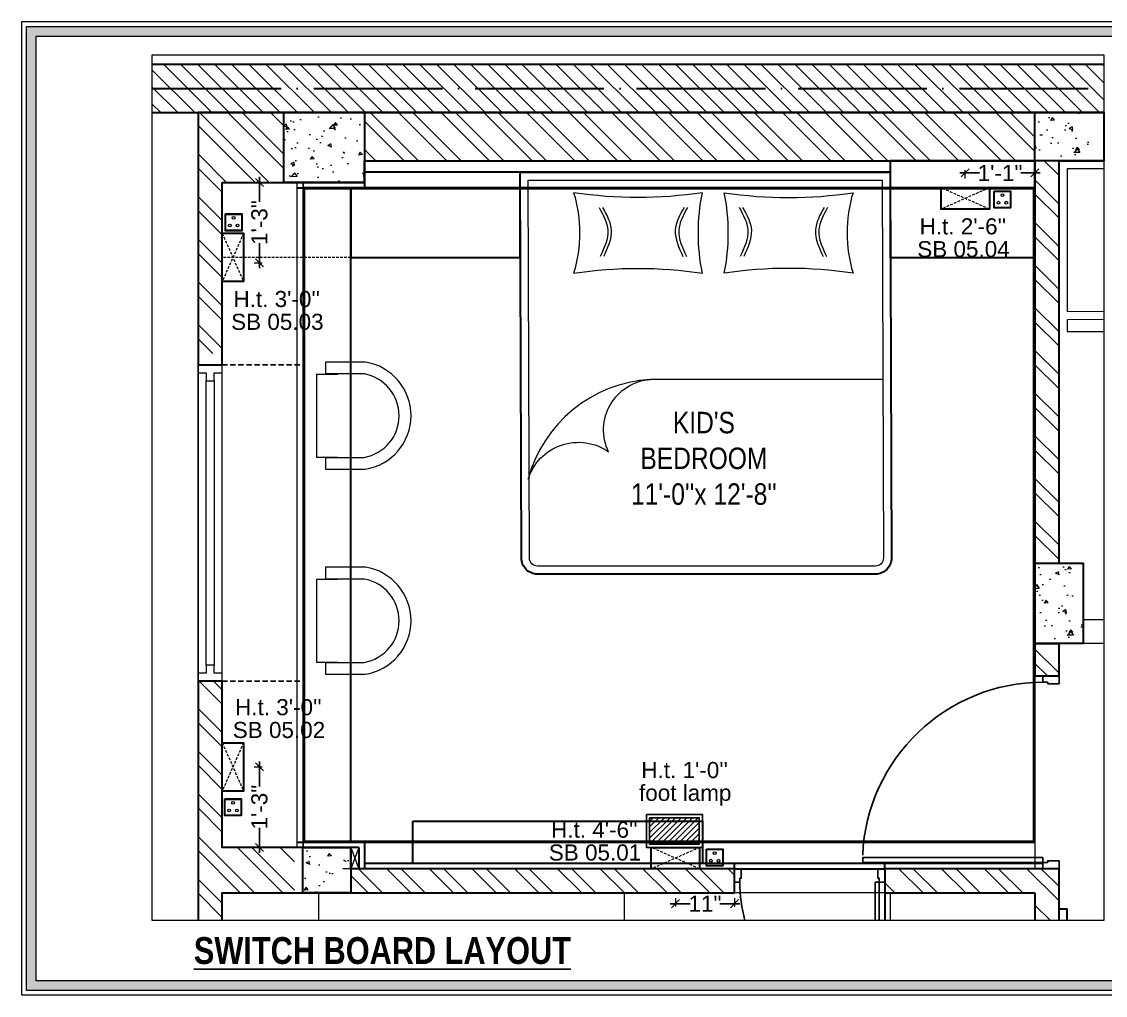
# Model space of a CAD drawing. Header units: millimetres. Extents: x 56222 to 3066687, y -650199 to -121287.
# Drawn here: x 134944.6 to 135146.6, y -183257.4 to -183075.8 of the extents above; entities that cross this region are included whole.
import ezdxf

# ---------------------------------------------------------------- set-up
doc = ezdxf.new("R2010")
doc.units = ezdxf.units.MM
doc.header["$MEASUREMENT"] = 0
doc.header["$PDMODE"] = 35
for name, pattern in [('00 . GROUND FLOOR$0$DASHED', [0.75, 0.5, -0.25]), ('ACAD_ISO02W100', [15, 12, -3]), ('ACAD_ISO04W100', [30, 24, -3, 0, -3]), ('DASHED', [0.75, 0.5, -0.25]), ('DASHED2', [0.375, 0.25, -0.125]), ('DASHEDX2', [1.5, 1, -0.5])]:
    doc.linetypes.add(name, pattern=pattern)
doc.layers.get('Defpoints').update_dxf_attribs({"color": 220})
for name, color, linetype in [('09ELECTRICAL', 5, 'Continuous'), ('AR DOOR', 40, 'Continuous'), ('AR ELE-5', 134, 'Continuous'), ('AR HATCH-7', 7, 'Continuous')]:
    doc.layers.add(name, color=color, linetype=linetype)
for name, color, linetype, lineweight in [('COLUMN', 1, 'Continuous', 30), ('dim05', 1, 'Continuous', 13), ('Dimension', 10, 'DASHEDX2', 20), ('el', 7, 'Continuous', 20), ('ELEC-wires', 1, 'DASHED2', 13), ('Electrical', 84, 'Continuous', 30), ('ELEVATION', 250, 'Continuous', 9), ('FIRST FLOOR', 7, 'Continuous', 9), ('FIRST FLOOR ( DW_RAIL )', 7, 'Continuous', 9), ('FIRST FLOOR ( TEXT )', 7, 'Continuous', 9), ('FIRST FLOOR_( PLine )_', 251, 'Continuous', 30), ('FURNITURE', 32, 'Continuous', 9), ('FURNITURE-1', 252, 'Continuous', 13), ('GF FALSE CEILING', 6, 'Continuous', 35), ('GROUND FLOOR', 7, 'Continuous', 9), ('GROUND FLOOR  ( HATCH )', 251, 'Continuous', 9), ('hatch-rcc', 251, 'Continuous', 9), ('Labelling', 1, 'Continuous', 25), ('wall', 7, 'Continuous', 30), ('X_PLOT', 1, 'Continuous', 9), ('XX~SLAB ( BEAM )~ ( DIM )', 7, 'Continuous', 9)]:
    doc.layers.add(name, color=color, linetype=linetype, lineweight=lineweight)
doc.layers.add('XX~SLAB ( PLINE )', color=251, linetype='Continuous', plot=False)
doc.styles.add('Arial', font='arial.ttf')
doc.styles.add('KATHA', font='swissc.ttf')
doc.styles.add('style4', font='ARIALN.TTF')
doc.dimstyles.new('Archana', dxfattribs={"dimtxt": 3, "dimasz": 1.5, "dimexe": 0.5, "dimexo": 0.5, "dimgap": 0, "dimtad": 0, "dimzin": 0, "dimdsep": 46, "dimlunit": 4, "dimtxsty": 'Arial', "dimblk": 'OBLIQUE', "dimcen": 0, "dimdle": 1, "dimclrd": 1, "dimclre": 1, "dimclrt": 5, "dimadec": 0, "dimazin": 0, "dimtfac": 1, "dimtofl": 0, "dimtmove": 1, "dimatfit": 3, "dimfxl": 1, "dimfxlon": 1, "dimtolj": 1, "dimtzin": 0, "dimlwd": 25, "dimlwe": -1, "dimarcsym": 0})
pattern_1 = [(185, (-48101.7267, -316380.5967), (-4.62807079, 5.51551999), [0.75, -8.25]), (130, (-48101.727, -316380.597), (-4.3376815, -6.29992167), [0.6, -6.6]), (235.4514445, (-48102.112, -316380.137), (-8.96575221, -0.78440164), [0.63740192, -7.01142112]), (181.1842, (-48103.141, -316382.011), (-6.37613776, 8.71693388), [1.125, -12.375]), (231.6356355, (-48103.672, -316381.285), (-13.4971167, -0.2790007), [0.9561034, -10.5171376]), (126.184164, (-48103.141, -316382.011), (-13.4971167, -0.2790007), [0.9, -9.9]), (156, (-48103.4944, -316380.95), (-1.37382476, 7.06771572), [0.75, -8.25]), (101, (-48103.4944, -316380.95), (-6.84808435, -3.40708593), [0.6, -6.6]), (206.4514447, (-48103.609, -316380.361), (-8.22190906, 3.66062975), [0.6374019, -7.01142112]), (172.5, (-48101.7267, -316380.5967), (-2.439898176, -2.267931853), [0, -6.52, 0, -6.7, 0, -6.625]), (142.5, (-48101.7267, -316380.5967), (-4.6490945, -0.92872942), [0, -3.82, 0, -6.37, 0, -2.525]), (102.5, (-48100.1498, -316382.1736), (-3.615207618, 3.934181673), [0, -2.5, 0, -7.8, 0, -10.35]), (92.5, (-48099.4427, -316382.8807), (-4.83159807, 3.41589983), [0, -3.25, 0, -5.18, 0, -7.35])]
pattern_2 = [(135, (-48103.981, -317320.819), (-3.97747564, -3.97747564), []), (135, (-48103.981, -317318.167), (-3.97747564, -3.97747564), [])]

# ---------------------------------------------------------------- blocks, each defined once
blk = doc.blocks.new('*U19')
for points in [[(-1160, 0), (-1120, 0), (-1120, 30), (-1110, 30), (-1110, 100), (-1160, 100)], [(40, 0), (0, 0), (0, 30), (-10, 30), (-10, 100), (40, 100)], [(0, 0), (0, -1120), (-30, -1120), (-30, 0)]]:
    blk.add_lwpolyline(points, close=True)
at = {"layer": 'AR ELE-5', "linetype": 'ByBlock', "ltscale": 15}
blk.add_arc((1.6, 0.7), 1121.6, 180.03474, 267.62699, dxfattribs=at)
blk = doc.blocks.new('KIDS')
at = {"layer": 'FURNITURE', "color": 9, "lineweight": 5, "true_color": 0xc7c8ca}
for p, q in [((134669.9, -183424.79), (134669.9, -183300.79)), ((134682.4, -183301.79), (134807.4, -183301.79)), ((134679.9, -183424.79), (134681.4, -183428.79)), ((134681.4, -183424.79), (134679.9, -183428.79)), ((134682.4, -183423.79), (134807.4, -183423.79))]:
    blk.add_line(p, q, dxfattribs=at)
at = {"layer": 'FURNITURE', "color": 9, "lineweight": 30, "true_color": 0xc7c8ca}
for p, q in [((134669.9, -183301.79), (134682.4, -183301.79)), ((134679.9, -183423.79), (134679.9, -183301.79)), ((134682.4, -183300.79), (134682.4, -183301.79)), ((134691.41, -183427.92), (134691.41, -183419.92)), ((134691.41, -183419.92), (134745.41, -183419.92)), ((134745.41, -183419.92), (134745.41, -183427.79)), ((134669.9, -183423.79), (134682.4, -183423.79)), ((134681.4, -183424.79), (134679.9, -183424.79)), ((134681.4, -183424.79), (134681.4, -183428.79)), ((134682.4, -183423.79), (134682.4, -183428.79)), ((134808.9, -183427.79), (134682.4, -183427.79)), ((134751.4, -183428.79), (134751.4, -183427.79)), ((134751.4, -183428.79), (134779.4, -183428.79))]:
    blk.add_line(p, q, dxfattribs=at)
at = {"layer": 'FURNITURE', "color": 9, "linetype": '00 . GROUND FLOOR$0$DASHED', "lineweight": 5, "true_color": 0xc7c8ca}
blk.add_line((134679.9, -183314.79), (134655.9, -183314.79), dxfattribs=at)
at = {"layer": 'FURNITURE', "color": 9, "true_color": 0xc7c8ca}
for p, q in [((134673.48, -183336.52, -0.04), (134677.38, -183336.52, -0.04)), ((134673.48, -183336.52, -0.04), (134673.48, -183352.07, -0.04)), ((134673.48, -183374.76, -0.04), (134677.38, -183374.76, -0.04)), ((134673.48, -183374.76, -0.04), (134673.48, -183390.31, -0.04))]:
    blk.add_line(p, q, dxfattribs=at)
at = {"layer": 'FURNITURE'}
blk.add_line((134677.38, -183352.07, -0.04), (134673.48, -183352.07, -0.04), dxfattribs=at)
at = {"layer": 'FURNITURE', "color": 9, "lineweight": 30, "true_color": 0xc7c8ca}
for points in [[(134682.4, -183296.79), (134780.43, -183296.79), (134780.43, -183298.89), (134682.4, -183298.89)], [(134780.43, -183296.79), (134780.43, -183314.79), (134807.4, -183314.79), (134807.4, -183296.79)]]:
    blk.add_lwpolyline(points, close=True, dxfattribs=at)
blk.add_lwpolyline([(134679.9, -183301.79), (134679.9, -183314.79), (134711.43, -183314.79), (134711.43, -183298.89), (134682.4, -183298.89)], dxfattribs=at)
blk.add_lwpolyline([(134777.68, -183373.83), (134714.68, -183373.83, -0.414214), (134711.68, -183370.83), (134711.43, -183298.89), (134780.43, -183298.89), (134780.68, -183370.83, -0.414214)], format="xyb", close=True, dxfattribs=at)
at = {"layer": 'FURNITURE', "color": 9, "true_color": 0xc7c8ca}
for points in [[(134777.68, -183372.33), (134714.68, -183372.33, -0.414214), (134713.18, -183370.83), (134712.93, -183300.39), (134778.93, -183300.39), (134779.18, -183370.83, -0.414214)], [(134727.94, -183351.04, -0.527965), (134735.73, -183337.52, 0.323475), (134712.93, -183356.16, -0.508743), (134727.94, -183351.04)]]:
    blk.add_lwpolyline(points, format="xyb", close=True, dxfattribs=at)
at = {"layer": 'FURNITURE', "color": 9, "linetype": 'DASHEDX2', "lineweight": 25, "true_color": 0xc7c8ca}
for points in [[(134655.9, -183334.79), (134671.01, -183334.79), (134671.01, -183300.79), (134655.9, -183300.79)], [(134655.9, -183393.79), (134671.01, -183393.79), (134671.01, -183424.79), (134655.9, -183424.79)]]:
    blk.add_lwpolyline(points, close=True, dxfattribs=at)
at = {"layer": 'FURNITURE', "color": 9, "true_color": 0xc7c8ca, "elevation": -0.01}
for points in [[(134745.42, -183317.71, -0.100586), (134745.42, -183302.71, -0.075726), (134721.42, -183302.71, -0.148967), (134721.42, -183317.71, -0.074116)], [(134749.5, -183317.71, 0.100586), (134749.5, -183302.71, 0.075726), (134773.5, -183302.71, 0.148967), (134773.5, -183317.71, 0.074116)]]:
    blk.add_lwpolyline(points, format="xyb", close=True, dxfattribs=at)
at = {"layer": 'FURNITURE', "color": 9, "true_color": 0xc7c8ca, "elevation": -0.04, "flags": 128}
for points in [[(134675.16, -183352.07), (134675.16, -183354.29), (134682.54, -183354.29, 0.853613), (134682.59, -183334.29), (134675.16, -183334.29), (134675.16, -183336.51)], [(134677.38, -183352.07), (134675.16, -183352.07), (134682.36, -183352.07, 0.835758), (134682.4, -183336.51), (134677.38, -183336.51), (134675.16, -183336.51)], [(134675.16, -183390.3), (134675.16, -183392.52), (134682.54, -183392.52, 0.853613), (134682.59, -183372.52), (134675.16, -183372.52), (134675.16, -183374.75)], [(134677.38, -183390.3), (134675.16, -183390.3), (134682.36, -183390.3, 0.835758), (134682.4, -183374.75), (134677.38, -183374.75), (134675.16, -183374.75)]]:
    blk.add_lwpolyline(points, format="xyb", dxfattribs=at)
at = {"layer": 'FURNITURE', "color": 9, "true_color": 0xc7c8ca}
for points in [[(134726.16, -183305.45, -0.01), (134726.93, -183306.86, -0.01), (134728.56, -183309.86, -0.01), (134727.12, -183312.98, -0.01), (134726.36, -183314.62, -0.01)], [(134726.8, -183305.45, -0.01), (134727.58, -183306.86, -0.01), (134729.21, -183309.86, -0.01), (134727.77, -183312.98, -0.01), (134727.01, -183314.62, -0.01)], [(134742, -183305.45, -0.01), (134741.22, -183306.86, -0.01), (134739.59, -183309.86, -0.01), (134741.03, -183312.98, -0.01), (134741.79, -183314.62, -0.01)], [(134742.64, -183305.45, -0.01), (134741.87, -183306.86, -0.01), (134740.24, -183309.86, -0.01), (134741.68, -183312.98, -0.01), (134742.44, -183314.62, -0.01)], [(134752.28, -183305.45, -0.01), (134753.05, -183306.86, -0.01), (134754.68, -183309.86, -0.01), (134753.24, -183312.98, -0.01), (134752.48, -183314.62, -0.01)], [(134752.92, -183305.45, -0.01), (134753.69, -183306.86, -0.01), (134755.32, -183309.86, -0.01), (134753.88, -183312.98, -0.01), (134753.13, -183314.62, -0.01)], [(134768.11, -183305.45, -0.01), (134767.34, -183306.86, -0.01), (134765.71, -183309.86, -0.01), (134767.15, -183312.98, -0.01), (134767.91, -183314.62, -0.01)], [(134768.76, -183305.45, -0.01), (134767.99, -183306.86, -0.01), (134766.35, -183309.86, -0.01), (134767.8, -183312.98, -0.01), (134768.55, -183314.62, -0.01)]]:
    blk.add_open_spline(points, degree=3, knots=[0, 0, 0, 0, 4.577917, 9.671137, 9.671137, 9.671137, 9.671137], dxfattribs=at)
blk = doc.blocks.new('6616')
at = {"color": 242, "linetype": 'DASHED', "true_color": 0xcd2027}
for p, q in [((386784.79, -36915.77), (386775.78, -36911.78)), ((386784.79, -36911.78), (386775.78, -36915.77))]:
    blk.add_line(p, q, dxfattribs=at)
at = {"layer": 'ELEC-wires', "color": 5, "linetype": 'ByBlock', "lineweight": 30, "ltscale": 4}
blk.add_lwpolyline([(386775.78, -36911.78), (386784.79, -36911.78), (386784.79, -36915.77), (386775.78, -36915.77)], close=True, dxfattribs=at)
blk = doc.blocks.new('_Oblique')
at = {"layer": 'wall', "color": 0, "lineweight": -2}
blk.add_line((-0.5, -0.5), (0.5, 0.5), dxfattribs=at)
blk = doc.blocks.new('*D439')
at = {"layer": 'Defpoints', "color": 0, "lineweight": 30, "transparency": 16777216}
for p in [(134983.99, -183214.81), (134981.99, -183229.81), (134988.93, -183229.81)]:
    blk.add_point(p, dxfattribs=at)
at = {"layer": 'dim05', "color": 1, "transparency": 16777216}
for p, q in [((134987.93, -183214.81), (134989.43, -183214.81)), ((134987.93, -183229.81), (134989.43, -183229.81))]:
    blk.add_line(p, q, dxfattribs=at)
at = {"layer": 'dim05', "color": 1, "lineweight": 25, "transparency": 16777216}
for p, q in [((134988.93, -183213.81), (134988.93, -183218.47)), ((134988.93, -183230.81), (134988.93, -183226.16))]:
    blk.add_line(p, q, dxfattribs=at)
at = {"layer": 'dim05', "color": 1, "lineweight": 25, "transparency": 16777216, "xscale": 1.5, "yscale": 1.5, "zscale": 1.5}
for p, rotation in [((134988.93, -183214.81), 90), ((134988.93, -183229.81), 270)]:
    blk.add_blockref('_Oblique', p, dxfattribs=dict(at, rotation=rotation))
at = {"layer": 'dim05', "color": 5, "lineweight": 30, "transparency": 16777216, "insert": (134988.93, -183222.31), "char_height": 3, "attachment_point": 5, "rotation": 90, "style": 'Arial'}
blk.add_mtext('\\A1;1\'-3"', dxfattribs=at)
blk = doc.blocks.new('*D440')
at = {"layer": 'Defpoints', "color": 0, "lineweight": 30, "transparency": 16777216}
for p in [(134981.99, -183105.81), (134988.93, -183105.81), (134981.99, -183120.81)]:
    blk.add_point(p, dxfattribs=at)
at = {"layer": 'dim05', "color": 1, "transparency": 16777216}
for p, q in [((134987.93, -183105.81), (134989.43, -183105.81)), ((134987.93, -183120.81), (134989.43, -183120.81))]:
    blk.add_line(p, q, dxfattribs=at)
at = {"layer": 'dim05', "color": 1, "lineweight": 25, "transparency": 16777216}
for p, q in [((134988.93, -183104.81), (134988.93, -183109.47)), ((134988.93, -183121.81), (134988.93, -183117.16))]:
    blk.add_line(p, q, dxfattribs=at)
at = {"layer": 'dim05', "color": 1, "lineweight": 25, "transparency": 16777216, "xscale": 1.5, "yscale": 1.5, "zscale": 1.5}
for p, rotation in [((134988.93, -183105.81), 90), ((134988.93, -183120.81), 270)]:
    blk.add_blockref('_Oblique', p, dxfattribs=dict(at, rotation=rotation))
at = {"layer": 'dim05', "color": 5, "lineweight": 30, "transparency": 16777216, "insert": (134988.93, -183113.31), "char_height": 3, "attachment_point": 5, "rotation": 90, "style": 'Arial'}
blk.add_mtext('\\A1;1\'-3"', dxfattribs=at)
blk = doc.blocks.new('FLOOR LT.')
at = {"layer": '09ELECTRICAL'}
h = blk.add_hatch(dxfattribs=at)
h.set_pattern_fill('ANSI31', color=256, scale=6.05916, angle=180, style=0)
h.set_pattern_definition([(225, (8190.6031, -14293.93296), (0.535559115, -0.535559115), [])])
h.paths.add_polyline_path([(0.56, -5.52), (-8.83, -5.52), (-8.83, -0.49), (0.56, -0.49)])
for points in [[(1.17, -6.13), (-9.43, -6.13), (-9.43, 0.12), (1.17, 0.12)], [(0.56, -5.52), (-8.83, -5.52), (-8.83, -0.49), (0.56, -0.49)]]:
    blk.add_lwpolyline(points, close=True, dxfattribs=at)
blk = doc.blocks.new('*D444')
at = {"layer": 'Defpoints', "color": 0, "lineweight": 30, "transparency": 16777216}
for p in [(135066.49, -183233.81), (135077.49, -183233.81), (135077.49, -183240.31)]:
    blk.add_point(p, dxfattribs=at)
at = {"layer": 'dim05', "color": 1, "transparency": 16777216}
for p, q in [((135066.49, -183239.31), (135066.49, -183240.81)), ((135077.49, -183239.31), (135077.49, -183240.81))]:
    blk.add_line(p, q, dxfattribs=at)
at = {"layer": 'dim05', "color": 1, "lineweight": 25, "transparency": 16777216}
for p, q in [((135065.49, -183240.31), (135069.24, -183240.31)), ((135078.49, -183240.31), (135074.74, -183240.31))]:
    blk.add_line(p, q, dxfattribs=at)
at = {"layer": 'dim05', "color": 1, "lineweight": 25, "transparency": 16777216, "xscale": 1.5, "yscale": 1.5, "zscale": 1.5, "rotation": 180}
blk.add_blockref('_Oblique', (135066.49, -183240.31), dxfattribs=at)
at = {"layer": 'dim05', "color": 1, "lineweight": 25, "transparency": 16777216, "xscale": 1.5, "yscale": 1.5, "zscale": 1.5}
blk.add_blockref('_Oblique', (135077.49, -183240.31), dxfattribs=at)
at = {"layer": 'dim05', "color": 5, "lineweight": 30, "transparency": 16777216, "insert": (135071.99, -183240.31), "char_height": 3, "attachment_point": 5, "style": 'Arial'}
blk.add_mtext('\\A1;11"', dxfattribs=at)
blk = doc.blocks.new('*D448')
at = {"layer": 'Defpoints', "color": 0, "lineweight": 30, "transparency": 16777216}
for p in [(135133.49, -183104.06), (135120.51, -183106.81), (135133.49, -183106.81)]:
    blk.add_point(p, dxfattribs=at)
at = {"layer": 'dim05', "color": 1, "lineweight": 25, "transparency": 16777216}
for p, q in [((135119.51, -183104.06), (135123.16, -183104.06)), ((135134.49, -183104.06), (135130.85, -183104.06))]:
    blk.add_line(p, q, dxfattribs=at)
at = {"layer": 'dim05', "color": 1, "transparency": 16777216}
for p, q in [((135120.51, -183105.06), (135120.51, -183103.56)), ((135133.49, -183105.06), (135133.49, -183103.56))]:
    blk.add_line(p, q, dxfattribs=at)
at = {"layer": 'dim05', "color": 1, "lineweight": 25, "transparency": 16777216, "xscale": 1.5, "yscale": 1.5, "zscale": 1.5, "rotation": 180}
blk.add_blockref('_Oblique', (135120.51, -183104.06), dxfattribs=at)
at = {"layer": 'dim05', "color": 1, "lineweight": 25, "transparency": 16777216, "xscale": 1.5, "yscale": 1.5, "zscale": 1.5}
blk.add_blockref('_Oblique', (135133.49, -183104.06), dxfattribs=at)
at = {"layer": 'dim05', "color": 5, "lineweight": 30, "transparency": 16777216, "insert": (135127, -183104.06), "char_height": 3, "attachment_point": 5, "style": 'Arial'}
blk.add_mtext('\\A1;1\'-1"', dxfattribs=at)
blk = doc.blocks.new('erfer')
at = {"layer": 'hatch-rcc', "lineweight": 30}
blk.add_lwpolyline([(1905.9, -1304.21), (1908.38, -1304.21), (1908.38, -1306.73), (1905.9, -1306.73)], close=True, dxfattribs=at)
at = {"layer": 'hatch-rcc'}
blk.add_lwpolyline([(1905.96, -1304.28), (1908.31, -1304.28), (1908.31, -1306.66), (1905.96, -1306.66)], close=True, dxfattribs=at)
for centre in [(1906.56, -1305.95), (1907.14, -1304.81), (1907.72, -1305.95)]:
    blk.add_circle(centre, 0.211, dxfattribs=at)

msp = doc.modelspace()

# ---------------------------------------------------------------- hatches: boundary and pattern name
at = {"layer": 'AR HATCH-7', "lineweight": 15, "true_color": 0x939598}
h = msp.add_hatch(dxfattribs=at)
h.set_pattern_fill('ANSI32', color=252, scale=15, angle=90)
h.set_pattern_definition(pattern_2)
h.paths.add_polyline_path([(134977.493, -183198.814), (134977.493, -183243.473), (134981.993, -183243.473), (134981.993, -183238.232), (134995.493, -183238.232), (134995.493, -183229.814), (134981.993, -183229.814), (134981.993, -183202.232), (134981.993, -183198.814)])
h.paths.add_polyline_path([(134977.493, -183092.732), (134977.493, -183137.732), (134981.993, -183137.732), (134981.993, -183105.814), (134993.493, -183105.814), (134993.493, -183092.732)])
h.paths.add_polyline_path([(135133.493, -183191.732), (135133.493, -183197.732), (135137.993, -183197.732), (135137.993, -183191.732)])
h.paths.add_polyline_path([(135133.493, -183101.732), (135133.493, -183116.732), (135133.493, -183176.732), (135137.993, -183176.732), (135137.993, -183101.732)])
h.paths.add_polyline_path([(135066.01, -183222.307), (135066.01, -183192.491)])
h = msp.add_hatch(dxfattribs=at)
h.set_pattern_fill('AR-CONC', color=252, angle=135)
h.set_pattern_definition(pattern_1)
h.paths.add_polyline_path([(134993.493, -183092.814), (134993.493, -183105.814), (135008.493, -183105.814), (135008.493, -183092.814)])
h.paths.add_polyline_path([(134996.993, -183229.814), (134996.993, -183238.232), (135005.993, -183238.232), (135005.993, -183229.814)])
h.paths.add_polyline_path([(135066.01, -183222.307), (135066.01, -183222.288)])
h = msp.add_hatch(dxfattribs=at)
h.set_pattern_fill('ANSI32', color=252, scale=15, angle=90)
h.set_pattern_definition(pattern_2)
h.paths.add_polyline_path([(135008.493, -183092.732), (135008.493, -183101.732), (135133.493, -183101.732), (135133.493, -183092.732)])
h = msp.add_hatch(dxfattribs=at)
h.set_pattern_fill('AR-CONC', color=252, angle=135)
h.set_pattern_definition([(185, (-48100.5267, -316290.5967), (-4.62807079, 5.51551999), [0.75, -8.25]), (130, (-48100.527, -316290.597), (-4.3376815, -6.29992167), [0.6, -6.6]), (235.4514445, (-48100.912, -316290.137), (-8.96575221, -0.78440164), [0.63740192, -7.01142112]), (181.1842, (-48101.941, -316292.011), (-6.37613776, 8.71693388), [1.125, -12.375]), (231.6356355, (-48102.472, -316291.285), (-13.4971167, -0.2790007), [0.9561034, -10.5171376]), (126.184164, (-48101.941, -316292.011), (-13.4971167, -0.2790007), [0.9, -9.9]), (156, (-48102.2944, -316290.95), (-1.37382476, 7.06771572), [0.75, -8.25]), (101, (-48102.2944, -316290.95), (-6.84808435, -3.40708593), [0.6, -6.6]), (206.4514447, (-48102.409, -316290.361), (-8.22190906, 3.66062975), [0.6374019, -7.01142112]), (172.5, (-48100.5267, -316290.5967), (-2.439898176, -2.267931853), [0, -6.52, 0, -6.7, 0, -6.625]), (142.5, (-48100.5267, -316290.5967), (-4.6490945, -0.92872942), [0, -3.82, 0, -6.37, 0, -2.525]), (102.5, (-48098.9498, -316292.1736), (-3.615207618, 3.934181673), [0, -2.5, 0, -7.8, 0, -10.35]), (92.5, (-48098.2427, -316292.8807), (-4.83159807, 3.41589983), [0, -3.25, 0, -5.18, 0, -7.35])])
h.paths.add_polyline_path([(135133.493, -183092.731), (135133.493, -183101.732), (135143.693, -183101.732), (135143.693, -183092.731)])
h = msp.add_hatch(dxfattribs=at)
h.set_pattern_fill('AR-CONC', color=252, angle=135)
h.set_pattern_definition(pattern_1)
h.paths.add_polyline_path([(135133.493, -183176.732), (135133.493, -183191.732), (135142.493, -183191.732), (135142.493, -183176.732)])
h = msp.add_hatch(dxfattribs=at)
h.set_pattern_fill('ANSI32', color=252, scale=15, angle=90)
h.set_pattern_definition(pattern_2)
h.paths.add_polyline_path([(135005.993, -183233.732), (135005.993, -183238.232), (135077.493, -183238.232), (135077.493, -183233.732)])
h = msp.add_hatch(dxfattribs=at)
h.set_pattern_fill('ANSI32', color=252, scale=15, angle=90)
h.set_pattern_definition(pattern_2)
h.paths.add_polyline_path([(135105.493, -183233.814), (135105.493, -183236.314), (135105.493, -183238.314), (135133.493, -183238.314), (135133.493, -183243.473), (135137.993, -183243.473), (135137.993, -183233.732), (135134.993, -183233.732)])
at = {"layer": 'Dimension', "linetype": 'Continuous', "true_color": 0xd39e00}
h = msp.add_hatch(color=42, dxfattribs=at)
h.paths.add_polyline_path([(134945.503, -183076.744), (134945.503, -183256.504), (135200.889, -183256.504), (135200.889, -183076.744)])
h.paths.add_polyline_path([(134947.295, -183078.536), (135199.097, -183078.536), (135199.097, -183254.711), (134947.295, -183254.711)], flags=16)
at = {"layer": 'GROUND FLOOR  ( HATCH )'}
h = msp.add_hatch(dxfattribs=at)
h.set_pattern_fill('ANSI31', color=6, scale=18, angle=90, style=0)
h.set_pattern_definition([(135, (-27325.1817, -299624.5003), (-1.590990258, -1.590990258), [])])
h.paths.add_polyline_path([(134968.956, -183083.814), (134968.956, -183092.814), (135146.344, -183092.814), (135146.344, -183083.814)])

# ---------------------------------------------------------------- linework, layer by layer
for points in [[(135077.493, -183236.314), (135078.493, -183236.314), (135078.493, -183235.564), (135078.743, -183235.564), (135078.743, -183233.814), (135077.493, -183233.814)], [(135105.493, -183236.314), (135104.493, -183236.314), (135104.493, -183235.564), (135104.243, -183235.564), (135104.243, -183233.814), (135105.493, -183233.814)]]:
    msp.add_lwpolyline(points, close=True)
msp.add_lwpolyline([(135103.743, -183243.473), (135103.743, -183236.314), (135104.493, -183236.314), (135104.493, -183243.473)])
at = {"layer": 'AR ELE-5', "linetype": 'ByBlock', "ltscale": 15}
msp.add_arc((135106.534, -183236.297), 28.041, 180.03474, 194.82719, dxfattribs=at)
at = {"layer": 'COLUMN'}
for points in [[(134993.493, -183105.814), (134993.493, -183092.814), (135008.493, -183092.814), (135008.493, -183105.814)], [(135133.493, -183101.814), (135133.493, -183092.814), (135146.344, -183092.814), (135146.344, -183101.814)], [(135133.493, -183176.814), (135142.493, -183176.814), (135142.493, -183191.814), (135133.493, -183191.814)], [(134996.993, -183238.314), (134996.993, -183229.814), (135005.993, -183229.814), (135005.993, -183238.314)]]:
    msp.add_lwpolyline(points, close=True, dxfattribs=at)
at = {"layer": 'Dimension', "color": 42, "linetype": 'Continuous', "true_color": 0xd39e00}
for points in [[(134944.607, -183075.847), (135201.785, -183075.847), (135201.785, -183257.4), (134944.607, -183257.4)], [(134945.503, -183076.744), (135200.889, -183076.744), (135200.889, -183256.504), (134945.503, -183256.504)], [(134947.295, -183078.536), (135199.097, -183078.536), (135199.097, -183254.711), (134947.295, -183254.711)]]:
    msp.add_lwpolyline(points, close=True, dxfattribs=at)
at = {"layer": 'ELEVATION', "lineweight": 0}
msp.add_lwpolyline([(134968.956, -183243.473), (134968.956, -183082.062), (135146.344, -183082.062), (135146.344, -183243.473)], close=True, dxfattribs=at)
at = {"layer": 'FIRST FLOOR'}
for p, q in [((134977.493, -183092.814), (135146.344, -183092.814)), ((134977.493, -183243.473), (134977.493, -183092.814)), ((135008.493, -183101.814), (135133.493, -183101.814)), ((135133.493, -183191.814), (135133.493, -183101.814)), ((135137.993, -183101.814), (135146.344, -183101.814)), ((135137.993, -183176.814), (135137.993, -183101.814)), ((134981.993, -183139.814), (134977.493, -183139.814)), ((135133.493, -183191.814), (135137.993, -183191.814)), ((134981.993, -183198.814), (134977.493, -183198.814)), ((135004.493, -183229.814), (134981.993, -183229.814)), ((135077.493, -183233.814), (135004.493, -183233.814)), ((135077.493, -183238.314), (135077.493, -183233.814)), ((135137.993, -183233.814), (135105.493, -183233.814)), ((135105.493, -183238.314), (135105.493, -183233.814)), ((135137.993, -183243.473), (135137.993, -183233.814)), ((134981.993, -183243.473), (134981.993, -183238.314)), ((135133.493, -183238.314), (134981.993, -183238.314)), ((135056.993, -183243.473), (135056.993, -183238.314)), ((135133.493, -183243.473), (135133.493, -183238.314))]:
    msp.add_line(p, q, dxfattribs=at)
at = {"layer": 'FIRST FLOOR', "linetype": 'ACAD_ISO02W100', "ltscale": 0.7}
msp.add_lwpolyline([(135146.344, -183191.814), (135142.493, -183191.814), (135142.493, -183187.314), (135146.344, -183187.314)], dxfattribs=at)
at = {"layer": 'FIRST FLOOR ( DW_RAIL )'}
msp.add_lwpolyline([(134977.493, -183139.814), (134977.493, -183141.314), (134978.993, -183141.314), (134978.993, -183142.814), (134980.493, -183142.814), (134980.493, -183195.814), (134978.993, -183195.814), (134978.993, -183197.314), (134977.493, -183197.314), (134977.493, -183198.814), (134981.993, -183198.814), (134981.993, -183197.314), (134980.493, -183197.314), (134980.493, -183195.814), (134978.993, -183195.814), (134978.993, -183142.814), (134980.493, -183142.814), (134980.493, -183141.314), (134981.993, -183141.314), (134981.993, -183139.814), (134977.493, -183139.814), (134977.493, -183198.814), (134981.993, -183198.814), (134981.993, -183139.814)], close=True, dxfattribs=at)
at = {"layer": 'FIRST FLOOR_( PLine )_'}
for p, q in [((135137.993, -183233.814), (135105.493, -183233.814)), ((135105.493, -183233.814), (135105.493, -183238.314)), ((135137.993, -183243.473), (135137.993, -183233.814)), ((135105.493, -183238.314), (135133.493, -183238.314)), ((135133.493, -183238.314), (135133.493, -183243.473))]:
    msp.add_line(p, q, dxfattribs=at)
for points in [[(135146.344, -183092.814), (134977.493, -183092.814), (134977.493, -183139.814), (134981.993, -183139.814), (134981.993, -183105.814)], [(135008.493, -183101.814), (135133.493, -183101.814), (135133.493, -183191.814), (135137.993, -183191.814)], [(135137.993, -183176.814), (135137.993, -183101.814), (135146.344, -183101.814)], [(134981.993, -183243.473), (134981.993, -183238.314), (135077.493, -183238.314), (135077.493, -183233.814), (135005.993, -183233.814), (135005.993, -183229.814), (134981.993, -183229.814), (134981.993, -183198.814), (134977.493, -183198.814), (134977.493, -183243.473)]]:
    msp.add_lwpolyline(points, dxfattribs=at)
msp.add_lwpolyline([(135137.993, -183197.814), (135137.993, -183191.814), (135133.493, -183191.814), (135133.493, -183197.814)], close=True, dxfattribs=at)
at = {"layer": 'FURNITURE', "color": 9, "true_color": 0xc7c8ca}
for p, q in [((135105.017, -183142.54), (135061.824, -183142.54)), ((135003.473, -183195.332, -0.036), (134999.565, -183195.332, -0.036))]:
    msp.add_line(p, q, dxfattribs=at)
at = {"layer": 'FURNITURE', "lineweight": 5}
msp.add_line((135133.493, -183197.814), (135133.493, -183233.814), dxfattribs=at)
at = {"layer": 'FURNITURE', "color": 9, "lineweight": 30, "true_color": 0xc7c8ca}
msp.add_line((135105.493, -183233.814), (135105.493, -183232.814), dxfattribs=at)
at = {"layer": 'FURNITURE'}
for p, q in [((134981.993, -183238.314), (134981.993, -183243.473)), ((134999.998, -183238.314), (134981.993, -183238.314)), ((134999.998, -183243.473), (134999.998, -183238.314)), ((135106.493, -183238.314), (135106.493, -183243.473))]:
    msp.add_line(p, q, dxfattribs=at)
at = {"layer": 'FURNITURE', "lineweight": 30}
msp.add_line((135105.493, -183238.314), (135105.493, -183243.473), dxfattribs=at)
at = {"layer": 'FURNITURE'}
for points in [[(135146.344, -183103.295), (135139.493, -183103.314), (135139.493, -183129.872), (135146.344, -183129.852)], [(135146.344, -183131.401), (135139.493, -183131.421), (135139.493, -183133.634), (135146.344, -183133.614)]]:
    msp.add_lwpolyline(points, dxfattribs=at)
at = {"layer": 'FURNITURE', "lineweight": 30}
msp.add_lwpolyline([(135137.993, -183243.473), (135137.993, -183241.263), (135139.436, -183241.263), (135139.437, -183243.473)], dxfattribs=at)
at = {"layer": 'GF FALSE CEILING', "color": 9, "lineweight": 30, "true_color": 0xc7c8ca}
msp.add_lwpolyline([(134997.102, -183228.814), (135133.493, -183228.814), (135133.493, -183106.814), (134997.102, -183106.814)], close=True, dxfattribs=at)
at = {"layer": 'GF FALSE CEILING', "color": 9, "lineweight": 5, "true_color": 0xc7c8ca}
msp.add_lwpolyline([(134997.352, -183228.564), (135133.243, -183228.564), (135133.243, -183107.064), (134997.352, -183107.064)], close=True, dxfattribs=at)
at = {"layer": 'GROUND FLOOR'}
for p, q in [((134968.956, -183083.814), (135146.344, -183083.814)), ((134968.956, -183092.814), (135146.344, -183092.814)), ((134968.956, -183092.814), (135001.493, -183092.814))]:
    msp.add_line(p, q, dxfattribs=at)
at = {"layer": 'GROUND FLOOR', "color": 1, "linetype": 'ACAD_ISO04W100'}
msp.add_line((134968.956, -183088.314), (135146.344, -183088.314), dxfattribs=at)
at = {"layer": 'GROUND FLOOR', "color": 6, "lineweight": 30}
for points in [[(135146.344, -183083.814), (134968.956, -183083.814)], [(134968.956, -183092.814), (135146.344, -183092.814)]]:
    msp.add_lwpolyline(points, dxfattribs=at)
at = {"layer": 'X_PLOT', "linetype": 'ACAD_ISO04W100', "lineweight": 30}
msp.add_line((134968.956, -183088.314), (135146.344, -183088.314), dxfattribs=at)
at = {"layer": 'XX~SLAB ( BEAM )~ ( DIM )', "lineweight": 30}
for p, q in [((135008.493, -183105.814), (135008.493, -183101.814)), ((134981.993, -183105.814), (135008.493, -183105.814)), ((134981.993, -183229.814), (134981.993, -183228.814))]:
    msp.add_line(p, q, dxfattribs=at)
at = {"layer": 'XX~SLAB ( PLINE )'}
msp.add_lwpolyline([(134977.493, -183243.473), (134977.493, -183092.814), (135146.344, -183092.814)], dxfattribs=at)

# ---------------------------------------------------------------- block references
at = {"layer": '09ELECTRICAL', "linetype": 'Continuous', "transparency": 33554687, "xscale": 0.9844334334397289, "yscale": 0.9844334334397289, "zscale": 0.9844334334397289, "rotation": 180}
msp.add_blockref('FLOOR LT.', (135062.219, -183229.709), dxfattribs=at)
at = {"layer": 'AR DOOR', "linetype": 'ByBlock', "lineweight": -2, "extrusion": (0, 0, -1), "xscale": -0.02999999999996949, "yscale": 0.02999999999996949, "zscale": -0.02999999999996949, "rotation": 90}
msp.add_blockref('*U19', (-135134.993, -183232.614), dxfattribs=at)
at = {"layer": 'dim05', "lineweight": 30}
msp.add_blockref('KIDS', (326.09, 194.975), dxfattribs=at)
at = {"layer": 'el', "color": 1}
for p in [(-251659.777, -146195.031), (-251713.795, -146318.044)]:
    msp.add_blockref('6616', p, dxfattribs=at)
at = {"layer": 'el', "color": 1, "rotation": 90}
for p in [(98070.209, -569900.102), (98070.209, -569995.102)]:
    msp.add_blockref('6616', p, dxfattribs=at)
at = {"layer": 'FURNITURE-1', "xscale": 1.238949956506441, "yscale": 1.238949956506441, "zscale": 1.238949956506441}
for p in [(132764.59, -181491.599), (132621.267, -181495.845), (132621.164, -181604.918), (132710.935, -181614.291)]:
    msp.add_blockref('erfer', p, dxfattribs=at)

# ---------------------------------------------------------------- texts
at = {"layer": 'Electrical', "color": 240, "true_color": 0xed1f24, "transparency": 33554687, "style": 'Arial'}
for s, p in [("H.t. 2'-6''", (135111.997, -183115.51, 2.605)), ("H.t. 3'-0''", (134984.085, -183129.061, 2.605)), ("H.t. 3'-0''", (134984.387, -183205.166, 2.605)), ("H.t. 1'-0''", (135060.123, -183216.888, 2.605)), ("H.t. 4'-6''", (135043.303, -183228.013, 2.605))]:
    msp.add_text(s, height=3, dxfattribs=at).set_placement(p)
at = {"layer": 'Electrical', "color": 5, "transparency": 33554687, "style": 'Arial'}
for s, p in [('SB 05.04', (135111.564, -183119.763, 2.605)), ('SB 05.03', (134983.652, -183133.314, 2.605)), ('SB 05.02', (134983.954, -183209.419, 2.605)), ('foot lamp', (135059.69, -183221.141, 2.605)), ('SB 05.01', (135042.87, -183232.266, 2.605))]:
    msp.add_text(s, height=3, dxfattribs=at).set_placement(p)
at = {"layer": 'FIRST FLOOR ( TEXT )', "insert": (135071.789, -183157.295), "char_height": 4, "attachment_point": 5, "style": 'KATHA'}
msp.add_mtext("KID'S\\PBEDROOM\\P11'-0''x 12'-8''", dxfattribs=at)
at = {"layer": 'Labelling', "color": 251, "true_color": 0x636466, "insert": (135011.855, -183249.083), "char_height": 5, "attachment_point": 5, "style": 'style4'}
msp.add_mtext_dynamic_manual_height_columns('{\\fArial Narrow|b1|i0|c0|p34;\\LSWITCH BOARD LAYOUT}', width=79.10806, gutter_width=1, heights=[0], dxfattribs=at)

# ---------------------------------------------------------------- dimensions: what is measured, and where the dimension line sits
at = {"layer": 'dim05', "lineweight": 30}
for base, p1, p2, picture, middle in [((135133.493, -183104.058), (135120.51, -183106.814), (135133.493, -183106.814), '*D448', (135127.001, -183104.058)), ((135077.493, -183240.314), (135066.493, -183233.814), (135077.493, -183233.814), '*D444', (135071.993, -183240.314))]:
    dim = msp.add_linear_dim(base=base, p1=p1, p2=p2, dimstyle='Archana', dxfattribs=at)
    dim.commit()
    dim.dimension.update_dxf_attribs({"geometry": picture, "text_midpoint": middle})
for base, p1, p2, picture, middle in [((134988.931, -183105.814), (134981.993, -183120.814), (134981.993, -183105.814), '*D440', (134988.931, -183113.314)), ((134988.931, -183229.814), (134983.986, -183214.814), (134981.993, -183229.814), '*D439', (134988.931, -183222.314))]:
    dim = msp.add_linear_dim(base=base, p1=p1, p2=p2, angle=90, dimstyle='Archana', dxfattribs=at)
    dim.commit()
    dim.dimension.update_dxf_attribs({"geometry": picture, "text_midpoint": middle})

doc.saveas('drawing.dxf')
